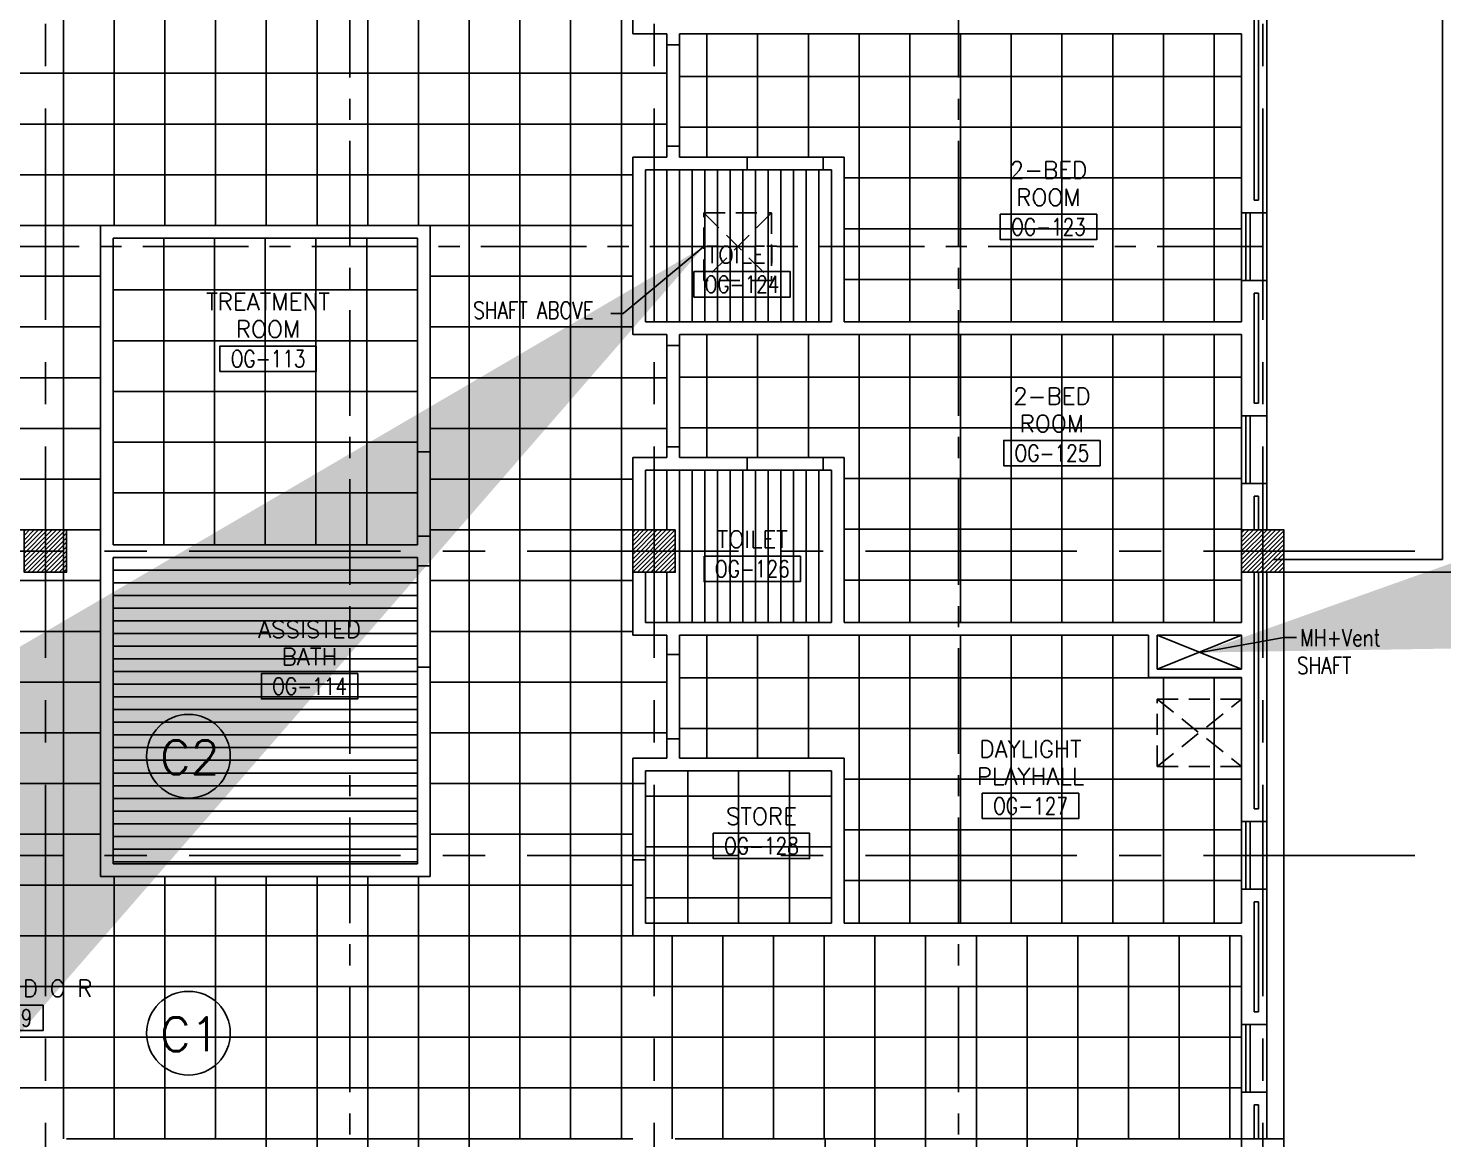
# Model space of a CAD drawing. Extents: x 88852.7 to 88945.7, y 39921.6 to 40001.1.
# Drawn here: x 88920.61 to 88937.34, y 39935.93 to 39949.06 of the extents above; entities that cross this region are included whole.
import ezdxf
from ezdxf.enums import TextEntityAlignment as Align

# ---------------------------------------------------------------- set-up
doc = ezdxf.new("R2010")
doc.units = 0
doc.header["$MEASUREMENT"] = 0
doc.header["$PDMODE"] = 34
for name, pattern in [('CENTER', [2, 1.25, -0.25, 0.25, -0.25]), ('CENTERX2', [4, 2.5, -0.5, 0.5, -0.5]), ('HIDDEN', [0.375, 0.25, -0.125])]:
    doc.linetypes.add(name, pattern=pattern)
doc.layers.get('0').update_dxf_attribs({"color": 4, "linetype": 'CONTINUOUS'})
doc.layers.get('DEFPOINTS').update_dxf_attribs({"linetype": 'CONTINUOUS'})
for name, color, linetype in [('AX-DIM', 4, 'CONTINUOUS'), ('AXES', 11, 'CENTERX2'), ('AXES1', 11, 'CENTER'), ('CEILING', 4, 'CONTINUOUS'), ('CEILING-MARKER', 6, 'CONTINUOUS'), ('COL', 2, 'CONTINUOUS'), ('COUNTER', 3, 'CONTINUOUS'), ('HAT', 11, 'CONTINUOUS'), ('INSUL', 4, 'CONTINUOUS'), ('PROJ-L', 3, 'CONTINUOUS'), ('RM-BOX', 11, 'CONTINUOUS'), ('RM-NAME', 11, 'CONTINUOUS'), ('RM-NO', 11, 'CONTINUOUS'), ('SHAFT', 4, 'CONTINUOUS'), ('TEXT', 6, 'CONTINUOUS'), ('TXT', 2, 'CONTINUOUS'), ('WALL', 2, 'CONTINUOUS'), ('WIN', 3, 'CONTINUOUS')]:
    doc.layers.add(name, color=color, linetype=linetype)
doc.styles.add('ROMANS', font='ROMANS.shx', dxfattribs={"width": 0.6})
doc.styles.add('SIMPLEX', font='simplex.shx', dxfattribs={"width": 0.8})
doc.dimstyles.new('DIM-OUT', dxfattribs={"dimscale": 0, "dimtxt": 0.24, "dimasz": 0.08, "dimexe": 0.02, "dimexo": 0.02, "dimgap": 0.05, "dimtad": 1, "dimdec": 0, "dimlfac": 1000, "dimzin": 0, "dimtxsty": 'ROMANS', "dimblk1": 'ARCHTICK', "dimblk2": 'ARCHTICK', "dimsah": 1, "dimcen": 0.01, "dimdle": 0.08, "dimclrd": 4, "dimclre": 4, "dimclrt": 2, "dimazin": 3, "dimtp": 2, "dimtm": 2, "dimtfac": 0.114286, "dimtdec": 0, "dimtix": 1, "dimtmove": 0, "dimatfit": 3, "dimtolj": 1, "dimtzin": 0})
doc.dimstyles.new('DIM7', dxfattribs={"dimtxt": 0.24, "dimasz": 0.08, "dimexe": 0.07, "dimexo": 0.05, "dimgap": 0.07, "dimtad": 1, "dimzin": 0, "dimtxsty": 'SIMPLEX', "dimblk": 'ARCHTICK', "dimcen": 0.05, "dimdle": 0.05, "dimclrd": 4, "dimclre": 4, "dimclrt": 2, "dimazin": 3, "dimtp": 2, "dimtm": 2, "dimtfac": 0.114286, "dimtix": 1, "dimtmove": 0, "dimatfit": 3, "dimtolj": 1, "dimtzin": 0})

# ---------------------------------------------------------------- blocks, each defined once
blk = doc.blocks.new('_ARCHTICK')
at = {"color": 0, "linetype": 'BYBLOCK', "const_width": 0.15}
blk.add_lwpolyline([(-0.5, -0.5), (0.5, 0.5)], dxfattribs=at)
blk = doc.blocks.new('*D47')
at = {"layer": 'AX-DIM', "color": 4}
for p, q in [((88944.31, 39987.63), (88944.31, 39928.15)), ((88935.48, 39987.55), (88944.33, 39987.55)), ((88935.48, 39928.23), (88944.33, 39928.23))]:
    blk.add_line(p, q, dxfattribs=at)
at = {"layer": 'DEFPOINTS', "color": 0}
for p in [(88935.46, 39987.55), (88935.46, 39928.23), (88944.31, 39928.23)]:
    blk.add_point(p, dxfattribs=at)
at = {"layer": 'AX-DIM', "color": 4, "xscale": 0.08, "yscale": 0.08, "zscale": 0.08}
for p, rotation in [((88944.31, 39987.55), 90), ((88944.31, 39928.23), 270)]:
    blk.add_blockref('_ARCHTICK', p, dxfattribs=dict(at, rotation=rotation))
at = {"layer": 'AX-DIM', "color": 2, "insert": (88944.14, 39957.89), "char_height": 0.24, "attachment_point": 5, "rotation": 90, "style": 'ROMANS'}
blk.add_mtext('\\A1;59320', dxfattribs=at)
blk = doc.blocks.new('RM1')
at = {"layer": 'RM-BOX'}
blk.add_lwpolyline([(570, -200), (-570, -200), (-570, -500), (570, -500)], close=True, dxfattribs=at)
at = {"layer": 'RM-NAME', "style": 'ROMANS'}
blk.add_attdef('ROOMNAME1', text='', height=200, dxfattribs=at).set_placement((0, 324), align=Align.MIDDLE)
blk = doc.blocks.new('*X124')
at = {"color": 0}
for p, q in [((238729, 132663), (239216, 133150)), ((238729, 132716), (239163, 133150)), ((238729, 132769), (239110, 133150)), ((238729, 132822), (239057, 133150)), ((238729, 132875), (239004, 133150)), ((238729, 132928), (238951, 133150)), ((238729, 132981), (238898, 133150)), ((238729, 133034), (238845, 133150)), ((238729, 133087), (238791, 133150)), ((238729, 133140), (238738, 133150)), ((238769, 132650), (239229, 133110)), ((238822, 132650), (239229, 133056)), ((238875, 132650), (239229, 133003)), ((238928, 132650), (239229, 132950)), ((238981, 132650), (239229, 132897)), ((239034, 132650), (239229, 132844)), ((239087, 132650), (239229, 132791)), ((239140, 132650), (239229, 132738)), ((239193, 132650), (239229, 132685))]:
    blk.add_line(p, q, dxfattribs=at)
blk = doc.blocks.new('COL50')
at = {"layer": 'COL'}
blk.add_lwpolyline([(-250, 250), (-250, -250), (250, -250), (250, 250)], close=True, dxfattribs=at)
blk = doc.blocks.new('*X148')
at = {"color": 0}
for p, q in [((253129, 132691), (253588, 133150)), ((253129, 132744), (253535, 133150)), ((253129, 132797), (253482, 133150)), ((253129, 132850), (253429, 133150)), ((253129, 132903), (253376, 133150)), ((253129, 132956), (253323, 133150)), ((253129, 133009), (253269, 133150)), ((253129, 133062), (253216, 133150)), ((253129, 133115), (253163, 133150)), ((253141, 132650), (253629, 133138)), ((253194, 132650), (253629, 133085)), ((253247, 132650), (253629, 133031)), ((253300, 132650), (253629, 132978)), ((253353, 132650), (253629, 132925)), ((253406, 132650), (253629, 132872)), ((253459, 132650), (253629, 132819)), ((253512, 132650), (253629, 132766)), ((253565, 132650), (253629, 132713)), ((253618, 132650), (253629, 132660))]:
    blk.add_line(p, q, dxfattribs=at)
blk = doc.blocks.new('*X149')
at = {"color": 0}
for p, q in [((245928, 132650), (246428, 133150)), ((245929, 132703), (246375, 133150)), ((245929, 132756), (246322, 133150)), ((245929, 132809), (246269, 133150)), ((245929, 132862), (246216, 133150)), ((245929, 132915), (246163, 133150)), ((245929, 132968), (246110, 133150)), ((245929, 133021), (246057, 133150)), ((245929, 133074), (246004, 133150)), ((245929, 133127), (245951, 133150)), ((245981, 132650), (246429, 133097)), ((246034, 132650), (246429, 133044)), ((246087, 132650), (246429, 132991)), ((246140, 132650), (246429, 132938)), ((246193, 132650), (246429, 132885)), ((246246, 132650), (246429, 132832)), ((246299, 132650), (246429, 132779)), ((246353, 132650), (246429, 132726)), ((246406, 132650), (246429, 132673))]:
    blk.add_line(p, q, dxfattribs=at)

msp = doc.modelspace()

# ---------------------------------------------------------------- linework, layer by layer
at = {"layer": 'AXES'}
for p, q in [((88920.8103, 39921.6153), (88920.8103, 40000.4279)), ((88928.0103, 39921.6153), (88928.0103, 40000.4279)), ((88928.0103, 39921.6153), (88928.0103, 40000.4279)), ((88935.2103, 39921.6153), (88935.2103, 40000.4279)), ((88945.0103, 39942.8796), (88876.9703, 39942.8796)), ((88945.0103, 39939.2796), (88876.9703, 39939.2796))]:
    msp.add_line(p, q, dxfattribs=at)
at = {"layer": 'AXES1'}
for p, q in [((88924.4103, 39928.4796), (88924.4103, 39987.2996)), ((88931.6103, 39928.4796), (88931.6103, 39987.2996)), ((88935.2103, 39946.4796), (88876.9703, 39946.4796))]:
    msp.add_line(p, q, dxfattribs=at)
at = {"layer": 'CEILING', "linetype": 'CONTINUOUS'}
for p, q in [((88924.6228, 39946.7296), (88924.6228, 39952.5496)), ((88925.2228, 39946.7296), (88925.2228, 39952.5496)), ((88925.8228, 39935.5296), (88925.8228, 39952.5496)), ((88926.4228, 39935.9296), (88926.4228, 39952.5496)), ((88927.0228, 39935.9296), (88927.0228, 39952.5496)), ((88927.6228, 39935.9296), (88927.6228, 39952.5496)), ((88921.0228, 39935.9296), (88921.0228, 39949.8296)), ((88921.6228, 39946.7296), (88921.6228, 39949.8296)), ((88921.6228, 39946.7296), (88921.6228, 39949.8296)), ((88922.2228, 39946.7296), (88922.2228, 39949.8296)), ((88922.8228, 39946.7296), (88922.8228, 39949.8296)), ((88923.4228, 39946.7296), (88923.4228, 39949.8296)), ((88924.0228, 39946.7296), (88924.0228, 39949.8296)), ((88928.6353, 39947.5396), (88928.6353, 39948.9946)), ((88929.2353, 39947.5396), (88929.2353, 39948.9946)), ((88929.8353, 39947.5396), (88929.8353, 39948.9946)), ((88930.4353, 39945.5896), (88930.4353, 39948.9946)), ((88931.0353, 39945.5896), (88931.0353, 39948.9946)), ((88931.6353, 39945.5896), (88931.6353, 39948.9946)), ((88932.2353, 39945.5896), (88932.2353, 39948.9946)), ((88932.8353, 39945.5896), (88932.8353, 39948.9946)), ((88933.4353, 39945.5896), (88933.4353, 39948.9946)), ((88934.0353, 39945.5896), (88934.0353, 39948.9946)), ((88934.6353, 39945.5896), (88934.6353, 39948.9946)), ((88910.2603, 39948.5296), (88928.1603, 39948.5296)), ((88928.3103, 39948.4921), (88934.9603, 39948.4921)), ((88910.2603, 39947.9296), (88928.1603, 39947.9296)), ((88928.3103, 39947.8921), (88934.9603, 39947.8921)), ((88910.2603, 39947.3296), (88927.7603, 39947.3296)), ((88928.0103, 39945.5896), (88928.0103, 39947.3896)), ((88928.1603, 39945.5896), (88928.1603, 39947.3896)), ((88928.3103, 39945.5896), (88928.3103, 39947.3896)), ((88928.4603, 39945.5896), (88928.4603, 39947.3896)), ((88928.6103, 39945.5896), (88928.6103, 39947.3896)), ((88928.7603, 39945.5896), (88928.7603, 39947.3896)), ((88928.9103, 39945.5896), (88928.9103, 39947.3896)), ((88929.0603, 39945.5896), (88929.0603, 39947.3896)), ((88929.2103, 39945.5896), (88929.2103, 39947.3896)), ((88929.3603, 39945.5896), (88929.3603, 39947.3896)), ((88929.5103, 39945.5896), (88929.5103, 39947.3896)), ((88929.6603, 39945.5896), (88929.6603, 39947.3896)), ((88929.8103, 39945.5896), (88929.8103, 39947.3896)), ((88929.9603, 39945.5896), (88929.9603, 39947.3896)), ((88930.2603, 39947.2921), (88934.9603, 39947.2921)), ((88917.4603, 39946.7296), (88921.4603, 39946.7296)), ((88925.3603, 39946.7296), (88927.7603, 39946.7296)), ((88930.2603, 39946.6921), (88934.9603, 39946.6921)), ((88922.2103, 39946.5796), (88922.2103, 39942.9546)), ((88922.8103, 39946.5796), (88922.8103, 39942.9546)), ((88923.4103, 39946.5796), (88923.4103, 39942.9546)), ((88924.0103, 39946.5796), (88924.0103, 39942.9546)), ((88924.6103, 39946.5796), (88924.6103, 39942.9546)), ((88917.4603, 39946.1296), (88921.4603, 39946.1296)), ((88925.3603, 39946.1296), (88927.7603, 39946.1296)), ((88925.2103, 39945.9671), (88921.6103, 39945.9671)), ((88930.2603, 39946.0921), (88934.9603, 39946.0921)), ((88917.4603, 39945.5296), (88921.4603, 39945.5296)), ((88925.3603, 39945.5296), (88927.7603, 39945.5296)), ((88925.2103, 39945.3671), (88921.6103, 39945.3671)), ((88928.6353, 39945.4396), (88928.6353, 39943.9846)), ((88929.2353, 39945.4396), (88929.2353, 39943.9846)), ((88929.8353, 39945.4396), (88929.8353, 39943.9846)), ((88930.4353, 39945.4396), (88930.4353, 39942.0346)), ((88931.0353, 39945.4396), (88931.0353, 39942.0346)), ((88931.6353, 39945.4396), (88931.6353, 39942.0346)), ((88932.2353, 39945.4396), (88932.2353, 39942.0346)), ((88932.8353, 39945.4396), (88932.8353, 39942.0346)), ((88933.4353, 39945.4396), (88933.4353, 39942.0346)), ((88934.0353, 39945.4396), (88934.0353, 39942.0346)), ((88934.6353, 39945.4396), (88934.6353, 39942.0346)), ((88917.4603, 39944.9296), (88921.4603, 39944.9296)), ((88925.3603, 39944.9296), (88928.1603, 39944.9296)), ((88928.3103, 39944.9371), (88934.9603, 39944.9371)), ((88925.2103, 39944.7671), (88921.6103, 39944.7671)), ((88917.4603, 39944.3296), (88921.4603, 39944.3296)), ((88925.3603, 39944.3296), (88928.1603, 39944.3296)), ((88928.3103, 39944.3371), (88934.9603, 39944.3371)), ((88925.2103, 39944.1671), (88921.6103, 39944.1671)), ((88928.0103, 39943.1296), (88928.0103, 39943.8346)), ((88928.1603, 39943.1296), (88928.1603, 39943.8346)), ((88928.3103, 39942.0346), (88928.3103, 39943.8346)), ((88928.4603, 39942.0346), (88928.4603, 39943.8346)), ((88928.6103, 39942.0346), (88928.6103, 39943.8346)), ((88928.7603, 39942.0346), (88928.7603, 39943.8346)), ((88928.9103, 39942.0346), (88928.9103, 39943.8346)), ((88929.0603, 39942.0346), (88929.0603, 39943.8346)), ((88929.2103, 39942.0346), (88929.2103, 39943.8346)), ((88929.3603, 39942.0346), (88929.3603, 39943.8346)), ((88929.5103, 39942.0346), (88929.5103, 39943.8346)), ((88929.6603, 39942.0346), (88929.6603, 39943.8346)), ((88929.8103, 39942.0346), (88929.8103, 39943.8346)), ((88929.9603, 39942.0346), (88929.9603, 39943.8346)), ((88917.4603, 39943.7296), (88921.4603, 39943.7296)), ((88925.3603, 39943.7296), (88927.7603, 39943.7296)), ((88930.2603, 39943.7371), (88934.9603, 39943.7371)), ((88925.2103, 39943.5671), (88921.6103, 39943.5671)), ((88917.4603, 39943.1296), (88921.4603, 39943.1296)), ((88925.3603, 39943.1296), (88927.7603, 39943.1296)), ((88930.2603, 39943.1371), (88934.9603, 39943.1371)), ((88921.6103, 39942.6546), (88925.2103, 39942.6546)), ((88928.0103, 39942.0346), (88928.0103, 39942.6296)), ((88928.1603, 39942.0346), (88928.1603, 39942.6296)), ((88917.4603, 39942.5296), (88921.4603, 39942.5296)), ((88921.6103, 39942.5046), (88925.2103, 39942.5046)), ((88925.3603, 39942.5296), (88927.7603, 39942.5296)), ((88930.2603, 39942.5371), (88934.9603, 39942.5371)), ((88921.6103, 39942.3546), (88925.2103, 39942.3546)), ((88921.6103, 39942.2046), (88925.2103, 39942.2046)), ((88921.6103, 39942.0546), (88925.2103, 39942.0546)), ((88917.4603, 39941.9296), (88921.4603, 39941.9296)), ((88921.6103, 39941.9046), (88925.2103, 39941.9046)), ((88925.3603, 39941.9296), (88927.7603, 39941.9296)), ((88928.6353, 39940.4296), (88928.6353, 39941.8846)), ((88929.2353, 39940.4296), (88929.2353, 39941.8846)), ((88929.8353, 39940.4296), (88929.8353, 39941.8846)), ((88930.4353, 39938.4796), (88930.4353, 39941.8846)), ((88931.0353, 39938.4796), (88931.0353, 39941.8846)), ((88931.6353, 39938.4796), (88931.6353, 39941.8846)), ((88932.2353, 39938.4796), (88932.2353, 39941.8846)), ((88932.8353, 39938.4796), (88932.8353, 39941.8846)), ((88933.4353, 39938.4796), (88933.4353, 39941.8846)), ((88921.6103, 39941.7546), (88925.2103, 39941.7546)), ((88921.6103, 39941.6046), (88925.2103, 39941.6046)), ((88921.6103, 39941.4546), (88925.2103, 39941.4546)), ((88917.4603, 39941.3296), (88921.4603, 39941.3296)), ((88921.6103, 39941.3046), (88925.2103, 39941.3046)), ((88925.3603, 39941.3296), (88928.1603, 39941.3296)), ((88928.3103, 39941.3821), (88934.9603, 39941.3821)), ((88934.0353, 39938.4796), (88934.0353, 39941.3846)), ((88934.6353, 39938.4796), (88934.6353, 39941.3846)), ((88921.6103, 39941.1546), (88925.2103, 39941.1546)), ((88921.6103, 39941.0046), (88925.2103, 39941.0046)), ((88921.6103, 39940.8546), (88925.2103, 39940.8546)), ((88928.3103, 39940.7821), (88934.9603, 39940.7821)), ((88917.4603, 39940.7296), (88921.4603, 39940.7296)), ((88921.6103, 39940.7046), (88925.2103, 39940.7046)), ((88925.3603, 39940.7296), (88928.1603, 39940.7296)), ((88921.6103, 39940.5546), (88925.2103, 39940.5546)), ((88921.6103, 39940.4046), (88925.2103, 39940.4046)), ((88928.4103, 39938.4796), (88928.4103, 39940.2796)), ((88929.0103, 39938.4796), (88929.0103, 39940.2796)), ((88929.6103, 39938.4796), (88929.6103, 39940.2796)), ((88917.4603, 39940.1296), (88921.4603, 39940.1296)), ((88921.6103, 39940.2546), (88925.2103, 39940.2546)), ((88921.6103, 39940.1046), (88925.2103, 39940.1046)), ((88925.3603, 39940.1296), (88927.7603, 39940.1296)), ((88930.2603, 39940.1821), (88934.9603, 39940.1821)), ((88921.6103, 39939.9546), (88925.2103, 39939.9546)), ((88930.1103, 39939.9796), (88927.9103, 39939.9796)), ((88921.6103, 39939.8046), (88925.2103, 39939.8046)), ((88921.6103, 39939.6546), (88925.2103, 39939.6546)), ((88917.4603, 39939.5296), (88921.4603, 39939.5296)), ((88921.6103, 39939.5046), (88925.2103, 39939.5046)), ((88925.3603, 39939.5296), (88927.7603, 39939.5296)), ((88930.2603, 39939.5821), (88934.9603, 39939.5821)), ((88921.6103, 39939.3546), (88925.2103, 39939.3546)), ((88930.1103, 39939.3796), (88927.9103, 39939.3796)), ((88921.6103, 39939.2046), (88925.2103, 39939.2046)), ((88910.2603, 39938.9296), (88927.7603, 39938.9296)), ((88921.6228, 39935.9296), (88921.6228, 39939.0296)), ((88921.6228, 39935.9296), (88921.6228, 39939.0296)), ((88922.2228, 39935.9296), (88922.2228, 39939.0296)), ((88922.8228, 39935.9296), (88922.8228, 39939.0296)), ((88923.4228, 39935.5296), (88923.4228, 39939.0296)), ((88924.0228, 39935.5296), (88924.0228, 39939.0296)), ((88924.6228, 39935.5296), (88924.6228, 39939.0296)), ((88925.2228, 39935.5296), (88925.2228, 39939.0296)), ((88930.2603, 39938.9821), (88934.9603, 39938.9821)), ((88930.1103, 39938.7796), (88927.9103, 39938.7796)), ((88910.2603, 39938.3296), (88927.7603, 39938.3296)), ((88928.2228, 39935.9296), (88928.2228, 39938.3296)), ((88928.8228, 39935.9296), (88928.8228, 39938.3296)), ((88929.4228, 39935.9296), (88929.4228, 39938.3296)), ((88930.0228, 39935.9296), (88930.0228, 39938.3296)), ((88930.6228, 39935.5296), (88930.6228, 39938.3296)), ((88931.2228, 39935.5296), (88931.2228, 39938.3296)), ((88931.8228, 39935.5296), (88931.8228, 39938.3296)), ((88932.4228, 39935.5296), (88932.4228, 39938.3296)), ((88933.0228, 39935.9296), (88933.0228, 39938.3296)), ((88933.6228, 39935.9296), (88933.6228, 39938.3296)), ((88934.2228, 39935.9296), (88934.2228, 39938.3296)), ((88934.8228, 39935.9296), (88934.8228, 39938.3296)), ((88903.4853, 39937.7296), (88934.9603, 39937.7296)), ((88903.4853, 39937.1296), (88934.9603, 39937.1296)), ((88903.4853, 39936.5296), (88934.9603, 39936.5296)), ((88922.8353, 39935.9296), (88925.9853, 39935.9296)), ((88930.0353, 39935.9296), (88933.0103, 39935.9296))]:
    msp.add_line(p, q, dxfattribs=at)
at = {"layer": 'CEILING-MARKER', "color": 2}
for centre in [(88922.5018, 39940.4523), (88922.5018, 39937.1773)]:
    msp.add_circle(centre, 0.4949, dxfattribs=at)
at = {"layer": 'COUNTER'}
msp.add_line((88921.4603, 39939.0296), (88921.4603, 39946.7296), dxfattribs=at)
at = {"layer": 'COUNTER', "linetype": 'BYBLOCK'}
for p, q in [((88920.9603, 39943.1296), (88921.0603, 39943.1296)), ((88921.0603, 39943.1296), (88921.0603, 39942.6296)), ((88921.0603, 39942.6296), (88920.9603, 39942.6296))]:
    msp.add_line(p, q, dxfattribs=at)
at = {"layer": 'INSUL'}
for p, q in [((88935.1103, 39949.8296), (88935.1103, 39947.0296)), ((88935.1603, 39949.8296), (88935.1603, 39947.0296)), ((88935.1603, 39947.0296), (88935.1103, 39947.0296)), ((88935.1603, 39945.9296), (88935.1103, 39945.9296)), ((88935.1103, 39944.6296), (88935.1103, 39945.9296)), ((88935.1603, 39944.6296), (88935.1603, 39945.9296)), ((88935.1603, 39944.6296), (88935.1103, 39944.6296)), ((88935.1103, 39943.5296), (88935.1103, 39943.1296)), ((88935.1603, 39943.5296), (88935.1103, 39943.5296)), ((88935.1603, 39943.5296), (88935.1603, 39943.1296)), ((88935.1103, 39942.6296), (88935.1103, 39939.8296)), ((88935.1603, 39942.6296), (88935.1603, 39939.8296)), ((88935.1603, 39939.8296), (88935.1103, 39939.8296)), ((88935.1603, 39938.7296), (88935.1103, 39938.7296)), ((88935.1103, 39937.4296), (88935.1103, 39938.7296)), ((88935.1603, 39937.4296), (88935.1603, 39938.7296)), ((88935.1603, 39937.4296), (88935.1103, 39937.4296)), ((88935.1103, 39936.3296), (88935.1103, 39935.9296)), ((88935.1603, 39936.3296), (88935.1103, 39936.3296)), ((88935.1603, 39936.3296), (88935.1603, 39935.9296))]:
    msp.add_line(p, q, dxfattribs=at)
at = {"layer": 'PROJ-L', "linetype": 'CONTINUOUS'}
for p, q in [((88937.336, 39950.1796), (88937.336, 39942.7796)), ((88937.336, 39942.7796), (88935.336, 39942.7796)), ((88937.486, 39942.6296), (88935.336, 39942.6296))]:
    msp.add_line(p, q, dxfattribs=at)
at = {"layer": 'PROJ-L'}
msp.add_line((88935.4603, 39942.6296), (88935.4603, 39935.9296), dxfattribs=at)
at = {"layer": 'SHAFT', "color": 11, "linetype": 'HIDDEN'}
for p, q in [((88928.6003, 39946.8796), (88929.4003, 39946.0796)), ((88929.4003, 39946.8796), (88928.6003, 39946.0796))]:
    msp.add_line(p, q, dxfattribs=at)
at = {"layer": 'SHAFT', "color": 251, "linetype": 'HIDDEN'}
for p, q in [((88933.9603, 39941.1296), (88934.9603, 39940.3296)), ((88933.9603, 39940.3296), (88934.9603, 39941.1296))]:
    msp.add_line(p, q, dxfattribs=at)
at = {"layer": 'SHAFT', "color": 11, "linetype": 'HIDDEN'}
msp.add_lwpolyline([(88928.6003, 39946.8796), (88929.4003, 39946.8796), (88929.4003, 39946.0796), (88928.6003, 39946.0796)], close=True, dxfattribs=at)
at = {"layer": 'SHAFT', "color": 251, "linetype": 'HIDDEN'}
msp.add_lwpolyline([(88933.9603, 39941.1296), (88934.9603, 39941.1296), (88934.9603, 39940.3296), (88933.9603, 39940.3296)], close=True, dxfattribs=at)
at = {"layer": 'TEXT', "color": 251, "linetype": 'BYBLOCK'}
for p, q in [((88933.9603, 39941.8846), (88934.9603, 39941.4846)), ((88933.9603, 39941.4846), (88934.9603, 39941.8846))]:
    msp.add_line(p, q, dxfattribs=at)
at = {"layer": 'WALL'}
for p, q in [((88927.7603, 39949.8296), (88927.7603, 39948.9946)), ((88935.2603, 39949.8296), (88935.2603, 39946.8796)), ((88928.1603, 39948.9946), (88927.7603, 39948.9946)), ((88934.9603, 39948.9946), (88928.3103, 39948.9946)), ((88934.9603, 39948.9946), (88934.9603, 39946.8796)), ((88928.1603, 39947.5396), (88927.7603, 39947.5396)), ((88927.7603, 39947.5396), (88927.7603, 39945.4396)), ((88929.1103, 39947.5396), (88928.3103, 39947.5396)), ((88930.2603, 39947.5396), (88929.1103, 39947.5396)), ((88929.1103, 39947.3896), (88927.9103, 39947.3896)), ((88927.9103, 39947.3896), (88927.9103, 39945.5896)), ((88930.1103, 39947.3896), (88929.1103, 39947.3896)), ((88935.2603, 39946.8796), (88934.9603, 39946.8796)), ((88921.4603, 39946.7296), (88925.3603, 39946.7296)), ((88921.4603, 39939.0296), (88921.4603, 39946.7296)), ((88925.3603, 39946.7296), (88925.3603, 39944.0546)), ((88921.6103, 39946.5796), (88925.2103, 39946.5796)), ((88921.6103, 39942.9546), (88921.6103, 39946.5796)), ((88925.2103, 39946.5796), (88925.2103, 39944.0546)), ((88935.2603, 39946.0796), (88934.9603, 39946.0796)), ((88934.9603, 39945.5896), (88934.9603, 39946.0796)), ((88935.2603, 39944.4796), (88935.2603, 39946.0796)), ((88930.1103, 39945.5896), (88927.9103, 39945.5896)), ((88934.9603, 39945.5896), (88930.2603, 39945.5896)), ((88928.1603, 39945.4396), (88927.7603, 39945.4396)), ((88934.9603, 39945.4396), (88928.3103, 39945.4396)), ((88934.9603, 39944.4796), (88934.9603, 39945.4396)), ((88935.2603, 39944.4796), (88934.9603, 39944.4796)), ((88925.2103, 39944.0546), (88925.3603, 39944.0546)), ((88925.2103, 39944.0546), (88925.2103, 39942.9546)), ((88925.3603, 39944.0546), (88925.3603, 39942.7046)), ((88928.1603, 39943.9846), (88927.7603, 39943.9846)), ((88927.7603, 39943.9846), (88927.7603, 39941.8846)), ((88930.0103, 39943.9846), (88928.3103, 39943.9846)), ((88930.2603, 39943.9846), (88930.0103, 39943.9846)), ((88930.0103, 39943.8346), (88927.9103, 39943.8346)), ((88927.9103, 39943.8346), (88927.9103, 39943.1296)), ((88930.1103, 39943.8346), (88930.0103, 39943.8346)), ((88935.2603, 39943.6796), (88934.9603, 39943.6796)), ((88934.9603, 39943.1296), (88934.9603, 39943.6796)), ((88935.2603, 39943.1296), (88935.2603, 39943.6796)), ((88921.6103, 39942.9546), (88925.2103, 39942.9546)), ((88925.2103, 39943.0546), (88925.3603, 39943.0546)), ((88921.6103, 39939.1796), (88921.6103, 39942.8046)), ((88921.6103, 39942.8046), (88925.2103, 39942.8046)), ((88925.2103, 39942.8046), (88925.2103, 39942.7046)), ((88925.2103, 39942.7046), (88925.3603, 39942.7046)), ((88925.2103, 39942.7046), (88925.2103, 39939.1796)), ((88925.3603, 39942.7046), (88925.3603, 39939.0296)), ((88927.9103, 39942.6296), (88927.9103, 39942.0346)), ((88934.9603, 39942.6296), (88934.9603, 39942.0346)), ((88935.2603, 39942.6296), (88935.2603, 39939.6796)), ((88930.1103, 39942.0346), (88927.9103, 39942.0346)), ((88934.9603, 39942.0346), (88930.2603, 39942.0346)), ((88928.1603, 39941.8846), (88927.7603, 39941.8846)), ((88933.8603, 39941.8846), (88928.3103, 39941.8846)), ((88933.8603, 39941.8846), (88933.8603, 39941.3846)), ((88933.9603, 39941.8846), (88933.9603, 39941.4846)), ((88934.9603, 39941.8846), (88933.9603, 39941.8846)), ((88934.9603, 39941.8846), (88933.9603, 39941.8846)), ((88934.9603, 39941.8846), (88934.9603, 39941.4846)), ((88925.2103, 39941.5046), (88925.3603, 39941.5046)), ((88934.9603, 39941.4846), (88933.9603, 39941.4846)), ((88934.9603, 39941.3846), (88933.8603, 39941.3846)), ((88934.9603, 39941.3846), (88934.9603, 39939.6796)), ((88927.7603, 39940.4296), (88927.7603, 39940.1296)), ((88928.1603, 39940.4296), (88927.7603, 39940.4296)), ((88930.2603, 39940.4296), (88928.3103, 39940.4296)), ((88927.9103, 39940.2796), (88927.9103, 39940.1296)), ((88930.1103, 39940.2796), (88927.9103, 39940.2796)), ((88927.9103, 39940.1296), (88927.7603, 39940.1296)), ((88927.7603, 39940.1296), (88927.7603, 39938.3296)), ((88927.9103, 39940.1296), (88927.9103, 39938.4796)), ((88935.2603, 39939.6796), (88934.9603, 39939.6796)), ((88921.6103, 39939.1796), (88925.2103, 39939.1796)), ((88927.9103, 39939.2296), (88927.7603, 39939.2296)), ((88921.4603, 39939.0296), (88925.3603, 39939.0296)), ((88935.2603, 39938.8796), (88934.9603, 39938.8796)), ((88934.9603, 39938.4796), (88934.9603, 39938.8796)), ((88935.2603, 39937.2796), (88935.2603, 39938.8796)), ((88930.1103, 39938.4796), (88927.9103, 39938.4796)), ((88934.9603, 39938.4796), (88930.2603, 39938.4796)), ((88934.9603, 39938.3296), (88927.7603, 39938.3296)), ((88934.9603, 39937.2796), (88934.9603, 39938.3296)), ((88935.2603, 39937.2796), (88934.9603, 39937.2796)), ((88935.2603, 39936.4796), (88934.9603, 39936.4796)), ((88934.9603, 39935.9296), (88934.9603, 39936.4796)), ((88935.2603, 39935.9296), (88935.2603, 39936.4796)), ((88930.0353, 39935.9296), (88930.0353, 39935.5296)), ((88933.0103, 39935.9296), (88933.0103, 39935.5296))]:
    msp.add_line(p, q, dxfattribs=at)
at = {"layer": 'WALL', "linetype": 'BYBLOCK'}
for p, q in [((88928.1603, 39947.6671), (88928.1603, 39948.9946)), ((88928.3103, 39947.6671), (88928.3103, 39948.9946)), ((88928.3103, 39948.8671), (88928.1603, 39948.8671)), ((88928.1603, 39947.5396), (88928.1603, 39947.6671)), ((88928.3103, 39947.6671), (88928.1603, 39947.6671)), ((88928.3103, 39947.5396), (88928.3103, 39947.6671)), ((88929.1103, 39947.3896), (88929.1103, 39947.5396)), ((88930.0103, 39947.3896), (88930.0103, 39947.5396)), ((88930.2603, 39945.5896), (88930.2603, 39947.5396)), ((88930.1103, 39945.5896), (88930.1103, 39947.3896)), ((88928.1603, 39945.3121), (88928.1603, 39945.4396)), ((88928.1603, 39943.9846), (88928.1603, 39945.3121)), ((88928.3103, 39945.3121), (88928.1603, 39945.3121)), ((88928.3103, 39945.3121), (88928.3103, 39945.4396)), ((88928.3103, 39943.9846), (88928.3103, 39945.3121)), ((88928.3103, 39944.1121), (88928.1603, 39944.1121)), ((88929.1103, 39943.8346), (88929.1103, 39943.9846)), ((88930.0103, 39943.8346), (88930.0103, 39943.9846)), ((88930.2603, 39942.0346), (88930.2603, 39943.9846)), ((88930.1103, 39942.0346), (88930.1103, 39943.8346)), ((88928.1603, 39941.6571), (88928.1603, 39941.8846)), ((88928.3103, 39941.6571), (88928.3103, 39941.8846)), ((88928.3103, 39941.6571), (88928.1603, 39941.6571)), ((88928.1603, 39940.4296), (88928.1603, 39941.6571)), ((88928.3103, 39940.4296), (88928.3103, 39941.6571)), ((88928.3103, 39940.6571), (88928.1603, 39940.6571)), ((88930.2603, 39938.4796), (88930.2603, 39940.4296)), ((88930.1103, 39938.4796), (88930.1103, 39940.2796)), ((88921.0603, 39935.9296), (88922.8353, 39935.9296)), ((88927.7603, 39935.9296), (88925.9853, 39935.9296)), ((88925.9853, 39935.9296), (88927.7603, 39935.9296)), ((88928.2603, 39935.9296), (88930.0353, 39935.9296)), ((88930.0353, 39935.9296), (88928.2603, 39935.9296)), ((88934.9603, 39935.9296), (88933.0103, 39935.9296))]:
    msp.add_line(p, q, dxfattribs=at)
at = {"layer": 'WALL', "linetype": 'BYBLOCK', "ltscale": 0.3}
for points in [[(88920.5603, 39943.1296), (88921.0603, 39943.1296), (88921.0603, 39942.6296), (88920.5603, 39942.6296)], [(88928.2603, 39943.1296), (88927.7603, 39943.1296), (88927.7603, 39942.6296), (88928.2603, 39942.6296)], [(88934.9603, 39943.1296), (88935.4603, 39943.1296), (88935.4603, 39942.6296), (88934.9603, 39942.6296)]]:
    msp.add_lwpolyline(points, close=True, dxfattribs=at)
at = {"layer": 'WIN'}
for p, q in [((88934.9603, 39946.8796), (88934.9603, 39946.0796)), ((88935.0103, 39946.8796), (88935.0103, 39946.0796)), ((88935.0603, 39946.8796), (88935.0603, 39946.0796)), ((88935.2603, 39946.8796), (88935.2603, 39946.0796)), ((88934.9603, 39944.4796), (88934.9603, 39943.6796)), ((88935.0103, 39944.4796), (88935.0103, 39943.6796)), ((88935.0603, 39944.4796), (88935.0603, 39943.6796)), ((88935.2603, 39944.4796), (88935.2603, 39943.6796)), ((88934.9603, 39939.6796), (88934.9603, 39938.8796)), ((88935.0103, 39939.6796), (88935.0103, 39938.8796)), ((88935.0603, 39939.6796), (88935.0603, 39938.8796)), ((88935.2603, 39939.6796), (88935.2603, 39938.8796)), ((88934.9603, 39937.2796), (88934.9603, 39936.4796)), ((88935.0103, 39937.2796), (88935.0103, 39936.4796)), ((88935.0603, 39937.2796), (88935.0603, 39936.4796)), ((88935.2603, 39937.2796), (88935.2603, 39936.4796))]:
    msp.add_line(p, q, dxfattribs=at)

# ---------------------------------------------------------------- block references
at = {"layer": 'COL', "xscale": -0.001, "yscale": 0.001, "zscale": 0.001}
for p in [(88920.8103, 39942.8796), (88928.0103, 39942.8796), (88935.2103, 39942.8796), (88935.2103, 39935.6796)]:
    msp.add_blockref('COL50', p, dxfattribs=at)
at = {"layer": 'HAT', "xscale": 0.001, "yscale": 0.001, "zscale": 0.001}
for name in ['*X124', '*X149', '*X148']:
    msp.add_blockref(name, (88681.8317, 39809.9798), dxfattribs=at)
at = {"layer": 'RM-NAME'}
ref = msp.add_blockref('RM1', (88932.6758, 39947.063), dxfattribs=dict(at, xscale=0.001, yscale=0.001, zscale=0.001))
ref.add_attrib('ROOMNO', 'OG-123', dxfattribs={"layer": 'RM-NO', "height": 0.2, "style": 'ROMANS', "width": 0.8}).set_placement((88932.6758, 39946.713), align=Align.MIDDLE)
ref.add_attrib('ROOMNAME2', 'ROOM', dxfattribs={"height": 0.2, "style": 'ROMANS'}).set_placement((88932.6758, 39947.063), align=Align.MIDDLE)
ref.add_attrib('ROOMNAME1', '2-BED', dxfattribs={"height": 0.2, "style": 'ROMANS'}).set_placement((88932.6758, 39947.3868), align=Align.MIDDLE)
ref = msp.add_blockref('RM1', (88929.0505, 39946.3839), dxfattribs=dict(at, xscale=-0.001, yscale=0.001, zscale=0.001))
ref.add_attrib('ROOMNO', 'OG-124', dxfattribs={"layer": 'RM-NO', "height": 0.2, "style": 'ROMANS', "width": 0.8}).set_placement((88929.0505, 39946.0339), align=Align.MIDDLE)
ref.add_attrib('ROOMNAME2', 'TOILET', dxfattribs={"height": 0.2, "style": 'ROMANS'}).set_placement((88929.0505, 39946.3839), align=Align.MIDDLE)
ref = msp.add_blockref('RM1', (88923.4439, 39945.5045), dxfattribs=dict(at, xscale=0.001, yscale=0.001, zscale=0.001))
ref.add_attrib('ROOMNO', 'OG-113', dxfattribs={"layer": 'RM-NO', "height": 0.2, "style": 'ROMANS', "width": 0.8}).set_placement((88923.4439, 39945.1545), align=Align.MIDDLE)
ref.add_attrib('ROOMNAME2', 'ROOM', dxfattribs={"height": 0.2, "style": 'ROMANS'}).set_placement((88923.4439, 39945.5045), align=Align.MIDDLE)
ref.add_attrib('ROOMNAME1', 'TREATMENT', dxfattribs={"height": 0.2, "style": 'ROMANS'}).set_placement((88923.4439, 39945.8283), align=Align.MIDDLE)
ref = msp.add_blockref('RM1', (88932.7164, 39944.3875), dxfattribs=dict(at, xscale=0.001, yscale=0.001, zscale=0.001))
ref.add_attrib('ROOMNO', 'OG-125', dxfattribs={"layer": 'RM-NO', "height": 0.2, "style": 'ROMANS', "width": 0.8}).set_placement((88932.7164, 39944.0375), align=Align.MIDDLE)
ref.add_attrib('ROOMNAME2', 'ROOM', dxfattribs={"height": 0.2, "style": 'ROMANS'}).set_placement((88932.7164, 39944.3875), align=Align.MIDDLE)
ref.add_attrib('ROOMNAME1', '2-BED', dxfattribs={"height": 0.2, "style": 'ROMANS'}).set_placement((88932.7164, 39944.7113), align=Align.MIDDLE)
ref = msp.add_blockref('RM1', (88929.1718, 39943.019), dxfattribs=dict(at, xscale=-0.001, yscale=0.001, zscale=0.001))
ref.add_attrib('ROOMNO', 'OG-126', dxfattribs={"layer": 'RM-NO', "height": 0.2, "style": 'ROMANS', "width": 0.8}).set_placement((88929.1718, 39942.669), align=Align.MIDDLE)
ref.add_attrib('ROOMNAME2', 'TOILET', dxfattribs={"height": 0.2, "style": 'ROMANS'}).set_placement((88929.1718, 39943.019), align=Align.MIDDLE)
ref = msp.add_blockref('RM1', (88923.9343, 39941.6301), dxfattribs=dict(at, xscale=0.001, yscale=0.001, zscale=0.001))
ref.add_attrib('ROOMNO', 'OG-114', dxfattribs={"layer": 'RM-NO', "height": 0.2, "style": 'ROMANS', "width": 0.8}).set_placement((88923.9343, 39941.2801), align=Align.MIDDLE)
ref.add_attrib('ROOMNAME2', 'BATH', dxfattribs={"height": 0.2, "style": 'ROMANS'}).set_placement((88923.9343, 39941.6301), align=Align.MIDDLE)
ref.add_attrib('ROOMNAME1', 'ASSISTED', dxfattribs={"height": 0.2, "style": 'ROMANS'}).set_placement((88923.9343, 39941.9539), align=Align.MIDDLE)
ref = msp.add_blockref('RM1', (88932.463, 39940.2146), dxfattribs=dict(at, xscale=0.001, yscale=0.001, zscale=0.001))
ref.add_attrib('ROOMNO', 'OG-127', dxfattribs={"layer": 'RM-NO', "height": 0.2, "style": 'ROMANS', "width": 0.8}).set_placement((88932.463, 39939.8646), align=Align.MIDDLE)
ref.add_attrib('ROOMNAME2', 'PLAYHALL', dxfattribs={"height": 0.2, "style": 'ROMANS'}).set_placement((88932.463, 39940.2146), align=Align.MIDDLE)
ref.add_attrib('ROOMNAME1', 'DAYLIGHT', dxfattribs={"height": 0.2, "style": 'ROMANS'}).set_placement((88932.463, 39940.5384), align=Align.MIDDLE)
ref = msp.add_blockref('RM1', (88929.2799, 39939.7428), dxfattribs=dict(at, xscale=-0.001, yscale=0.001, zscale=0.001))
ref.add_attrib('ROOMNO', 'OG-128', dxfattribs={"layer": 'RM-NO', "height": 0.2, "style": 'ROMANS', "width": 0.8}).set_placement((88929.2799, 39939.3928), align=Align.MIDDLE)
ref.add_attrib('ROOMNAME2', 'STORE', dxfattribs={"height": 0.2, "style": 'ROMANS'}).set_placement((88929.2799, 39939.7428), align=Align.MIDDLE)
ref = msp.add_blockref('RM1', (88920.2124, 39937.7073), dxfattribs=dict(at, xscale=0.001, yscale=0.001, zscale=0.001))
ref.add_attrib('ROOMNO', 'OG-129', dxfattribs={"layer": 'RM-NO', "height": 0.2, "style": 'ROMANS', "width": 0.8}).set_placement((88920.2124, 39937.3573), align=Align.MIDDLE)
ref.add_attrib('ROOMNAME2', 'C O R R I D O R', dxfattribs={"height": 0.2, "style": 'ROMANS'}).set_placement((88920.2124, 39937.7073), align=Align.MIDDLE)

# ---------------------------------------------------------------- texts
at = {"layer": 'RM-NAME', "style": 'ROMANS', "width": 0.8}
for s, p in [('MH+Vent', (88936.1283, 39941.854)), ('MH+Vent', (88936.1283, 39941.854)), ('SHAFT', (88935.9381, 39941.5263)), ('SHAFT', (88935.9381, 39941.5263))]:
    msp.add_text(s, height=0.2, dxfattribs=at).set_placement(p, align=Align.MIDDLE)
at = {"layer": 'SHAFT', "color": 4, "style": 'ROMANS', "width": 0.8}
msp.add_text('SHAFT ABOVE', height=0.2, dxfattribs=at).set_placement((88926.5837, 39945.7267), align=Align.MIDDLE)
at = {"layer": 'TXT', "color": 6, "style": 'ROMANS'}
for s, p in [('C2', (88922.1674, 39940.2398)), ('C1', (88922.1674, 39936.9648))]:
    msp.add_text(s, height=0.4, dxfattribs=at).set_placement(p)

# ---------------------------------------------------------------- dimensions: what is measured, and where the dimension line sits
at = {"layer": 'AX-DIM'}
dim = msp.add_linear_dim(base=(88944.3103, 39928.2296), p1=(88935.4603, 39987.5496), p2=(88935.4603, 39928.2296), angle=270, dimstyle='DIM-OUT', override={"dimscale": 1}, dxfattribs=at)
dim.commit()
dim.dimension.update_dxf_attribs({"geometry": '*D47', "text_midpoint": (88944.1403, 39957.8896)})

# ---------------------------------------------------------------- leaders
at = {"layer": 'SHAFT', "color": 6, "linetype": 'BYBLOCK', "ltscale": 0.3}
for points in [[(88928.6003, 39946.4796), (88927.645, 39945.6879), (88927.4972, 39945.6879)], [(88934.4728, 39941.6796), (88935.4603, 39941.858), (88935.608, 39941.858)]]:
    msp.add_leader(points, dimstyle='DIM7', override={"dimasz": 200, "dimgap": 70, "dimtad": 0}, dxfattribs=at)

doc.saveas('drawing.dxf')
